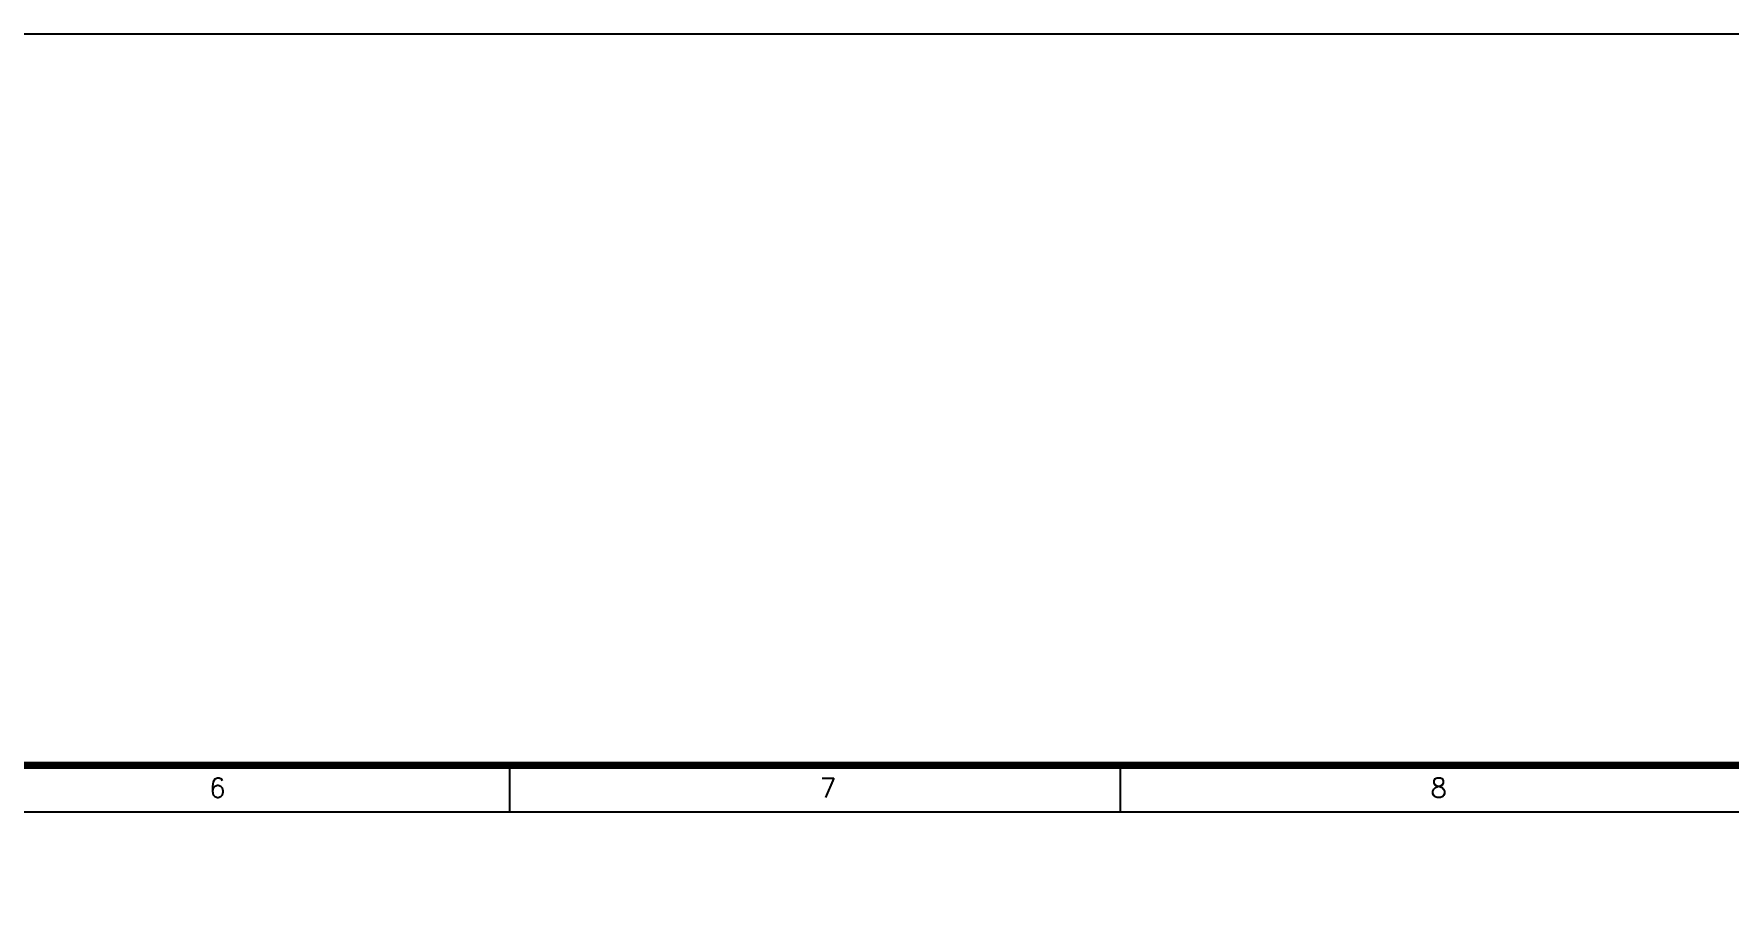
# Model space of a CAD drawing. Extents: x 6345096 to 6738923, y -6490958 to -6305885.
# Drawn here: x 6610143 to 6659809, y -6331547 to -6305885 of the extents above; entities that cross this region are included whole.
import ezdxf
from ezdxf.enums import TextEntityAlignment as Align

# ---------------------------------------------------------------- set-up
doc = ezdxf.new("R2010")
doc.units = 0
doc.header["$LTSCALE"] = 600
doc.header["$MEASUREMENT"] = 0
doc.layers.get('0').update_dxf_attribs({"linetype": 'CONTINUOUS'})
doc.layers.add('TITLE', color=7, linetype='CONTINUOUS')
doc.styles.add('ROMANS', font='romans.shx')

# ---------------------------------------------------------------- blocks, each defined once
blk = doc.blocks.new('A$C66962185')
at = {"layer": 'TITLE', "color": 7}
for p, q in [((181.423, -140930.66), (181.423, -140928.365)), ((211.686, -140930.66), (211.686, -140928.365))]:
    blk.add_line(p, q, dxfattribs=at)
at = {"layer": 'TITLE'}
blk.add_line((2.142, -140930.66), (360.704, -140930.66), dxfattribs=at)
at = {"layer": 'TITLE', "color": 7, "const_width": 0.355}
blk.add_lwpolyline([(363, -140928.365), (363, -141178.329), (0, -141178.329), (0, -140928.365)], close=True, dxfattribs=at)
at = {"layer": 'TITLE', "color": 7, "style": 'ROMANS'}
for s, p in [('6', (166.937, -140929.478)), ('7', (197.2, -140929.478)), ('8', (227.463, -140929.478))]:
    blk.add_text(s, height=0.952, dxfattribs=at).set_placement(p, align=Align.MIDDLE)

msp = doc.modelspace()

# ---------------------------------------------------------------- linework, layer by layer
msp.add_lwpolyline([(6345095.701, -6305885.378), (6738922.997, -6305885.378), (6738922.997, -6490957.702), (6345095.701, -6490957.702)], close=True)

# ---------------------------------------------------------------- block references
at = {"layer": 'TITLE', "xscale": 591.1993025634438, "yscale": 591.1992967342958, "zscale": 591.1992984640067}
msp.add_blockref('A$C66962185', (6516825.698, 76989441.817, 2.785), dxfattribs=at)

doc.saveas('drawing.dxf')
